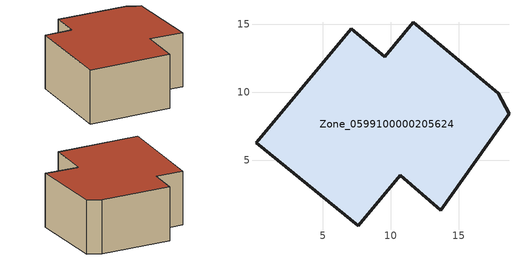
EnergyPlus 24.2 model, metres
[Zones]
Zone_0599100000205624
 floor ground (C_G): 17.91,9.9 18.68,8.41 13.65,1.31 10.68,3.87 7.6,0.19 0.08,6.27 7.07,14.64 9.54,12.59 11.65,15.12 z0
 wall outside (C_F): 9.54,12.59 7.07,14.64 0.08,6.27 7.6,0.19 10.68,3.87 13.65,1.31 18.68,8.41 17.91,9.9 11.65,15.12 9.54,12.59 z0:6.32
 roof outside (C_R): 18.68,8.41 17.91,9.9 11.65,15.12 9.54,12.59 7.07,14.64 0.08,6.27 7.6,0.19 10.68,3.87 13.65,1.31 z6.32
[BUILDING]
Pand.0599100000205624: North Axis=0; Terrain=City; Loads Convergence Tolerance Value=0.04; Temperature Convergence Tolerance Value=0.4; Solar Distribution=FullExterior; Maximum Number of Warmup Days=25; Minimum Number of Warmup Days=1
[Site:Location]
Rotterdam.The.Hague.AP_ZH_NLD Design_Conditions: Latitude=51.96; Longitude=4.45; Time Zone=1; Elevation=-4.5
[SITE:GROUNDTEMPERATURE:BUILDINGSURFACE]
18, 18, 18, 18, 18, 18, 18, 18, 18, 18, 18, 18
[MATERIAL] Thermal Absorptance=0.9; Solar Absorptance=0.7; Visible Absorptance=0.7
Name | Roughness | Thickness | Conductivity | Density | Specific Heat
G.D.1965-1974 | MediumSmooth | 0.15 | 0.882353 | 540 | 1210
F.D.1965-1974 | Rough | 0.3 | 0.697674 | 1920 | 840
R.D.1965-1974 | MediumRough | 0.2 | 0.232558 | 1500 | 1000
[CONSTRUCTION]
C_G: G.D.1965-1974
C_F: F.D.1965-1974
C_R: R.D.1965-1974
[ZONE]
Zone_0599100000205624: Type=1; Multiplier=1; Ceiling Height=Autocalculate; Volume=Autocalculate; Floor Area=autocalculate; Part of Total Floor Area=Yes
[ZONEINFILTRATION:DESIGNFLOWRATE]
Infil_Zone_0599100000205624: Zone or ZoneList or Space or SpaceList=Zone_0599100000205624; Schedule=AlwaysOn; Design Flow Rate Calculation Method=Flow/Area; Flow Rate per Floor Area=0.0042; Constant Term Coefficient=1; Temperature Term Coefficient=0; Velocity Term Coefficient=0; Velocity Squared Term Coefficient=0
[HVACTEMPLATE:ZONE:IDEALLOADSAIRSYSTEM]
Zone_0599100000205624: Maximum Heating Supply Air Temperature=50; Minimum Cooling Supply Air Temperature=13; Maximum Heating Supply Air Humidity Ratio=0.0156; Minimum Cooling Supply Air Humidity Ratio=0.0077; Heating Limit=NoLimit; Cooling Limit=NoLimit; Dehumidification Control Type=ConstantSensibleHeatRatio; Cooling Sensible Heat Ratio=0.7; Dehumidification Setpoint=60; Humidification Control Type=None; Humidification Setpoint=30; Outdoor Air Method=None; Outdoor Air Flow Rate per Person=0.00944; Outdoor Air Flow Rate per Zone Floor Area=0; Outdoor Air Flow Rate per Zone=0; Demand Controlled Ventilation Type=None; Outdoor Air Economizer Type=NoEconomizer; Heat Recovery Type=None; Sensible Heat Recovery Effectiveness=0.7; Latent Heat Recovery Effectiveness=0.65
[ZONECONTROL:THERMOSTAT]
ThermostatControl_Zone_0599100000205624: Zone or ZoneList=Zone_0599100000205624; Control Type Schedule=DualSetpointControlType; Control 1=Thermostat_Zone_0599100000205624; Temperature Difference Between Cutout And Setpoint=0
[THERMOSTATSETPOINT:DUALSETPOINT]
Thermostat_Zone_0599100000205624: Heating Setpoint Temperature Schedule=HeatingSetpoint_Zone_0599100000205624; Cooling Setpoint Temperature Schedule=CoolingSetpoint_Zone_0599100000205624
[SCHEDULE:COMPACT]
HeatingSetpoint_Zone_0599100000205624: Through: 12/31, For: AllDays, Until: 24:00, 21
CoolingSetpoint_Zone_0599100000205624: Through: 12/31, For: AllDays, Until: 24:00, 24
DualSetpointControlType: Through: 12/31, For: AllDays, Until: 24:00, 4
AlwaysOn: Through: 12/31, For: AllDays, Until: 24:00, 1
